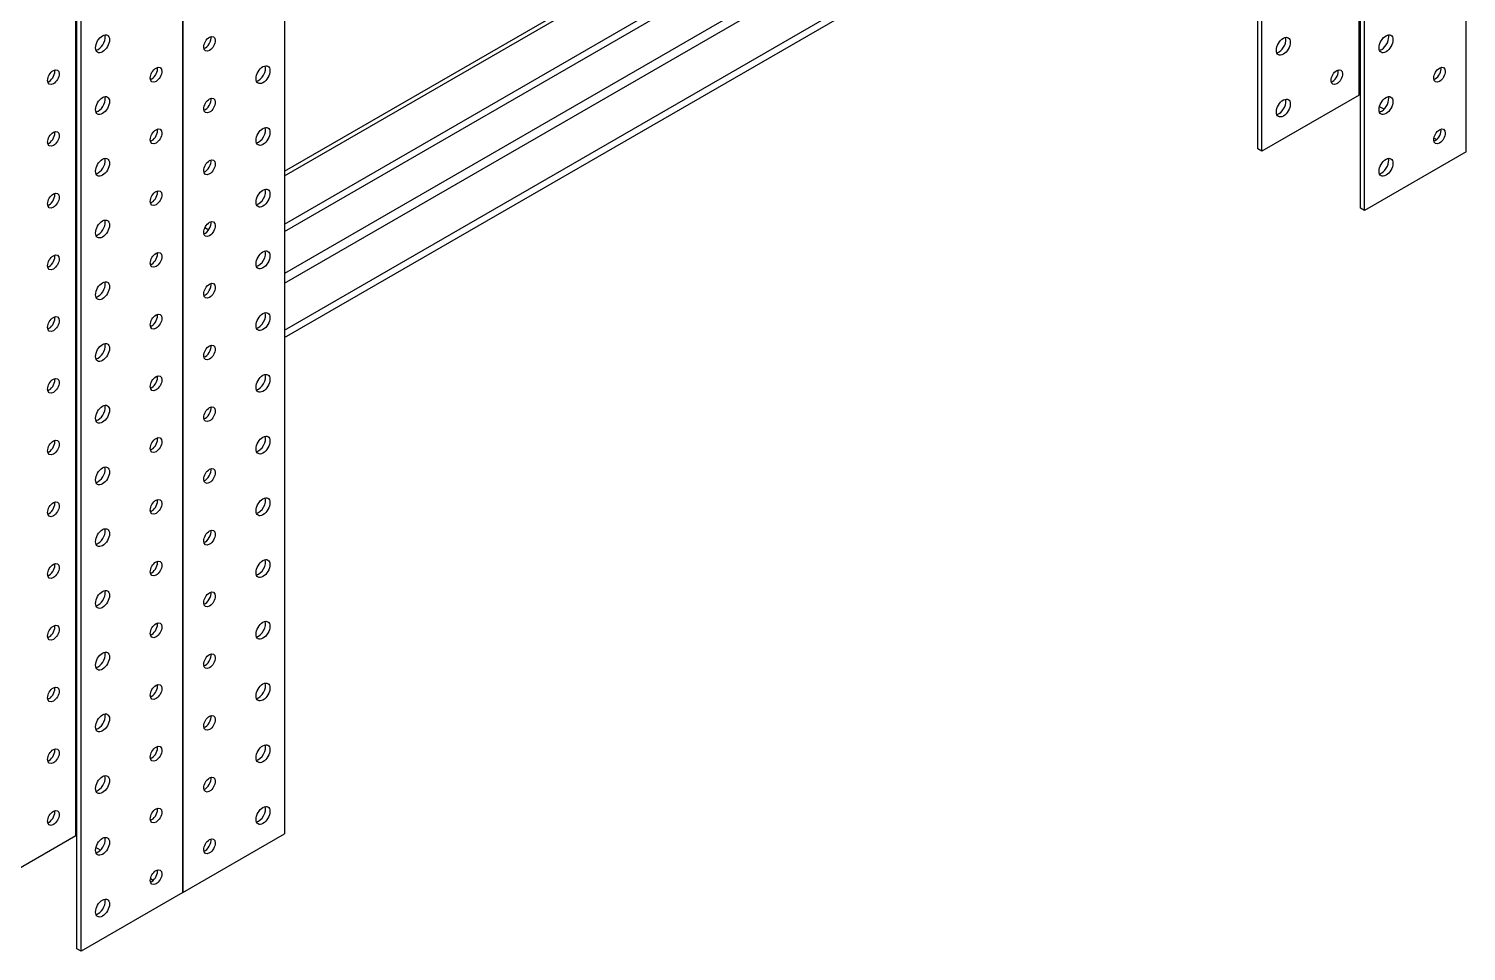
# Model space of a CAD drawing. Header units: millimetres. Extents: x -116965 to 323937, y 291661 to 566926.
# Drawn here: x -13786.7 to -13519.4, y 325229.2 to 325400.7 of the extents above; entities that cross this region are included whole.
import ezdxf

# ---------------------------------------------------------------- set-up
doc = ezdxf.new("R2010")
doc.units = ezdxf.units.MM
doc.layers.add('ALPHA', color=255, linetype='Continuous')

msp = doc.modelspace()

# ---------------------------------------------------------------- linework, layer by layer
at = {"layer": 'ALPHA'}
for p, q in [((-13519.395988, 325377.849165), (-13519.395988, 325837.128492)), ((-13539.084493, 325367.400561), (-13539.084493, 325826.679887)), ((-13538.288997, 325366.941281), (-13538.288997, 325826.220608)), ((-13777.931905, 325250.628792), (-13777.931905, 325709.908119)), ((-13739.151517, 325710.252578), (-13739.151517, 325250.973251)), ((-13758.044527, 325240.065367), (-13758.044527, 325699.344694)), ((-13758.044527, 325699.344694), (-13758.044527, 325240.065367)), ((-13777.733031, 325229.616763), (-13777.733031, 325688.896089)), ((-13776.937536, 325229.157483), (-13776.937536, 325688.43681)), ((-13539.283366, 325388.41259), (-13539.283366, 325517.125621)), ((-13739.151517, 325374.227271), (-13558.447632, 325478.556708)), ((-13739.151517, 325373.371192), (-13557.182007, 325478.431338)), ((-13739.151517, 325364.415245), (-13551.01692, 325473.034806)), ((-13739.151517, 325363.037407), (-13551.01692, 325471.656968)), ((-13557.778628, 325459.945345), (-13739.151517, 325355.229658)), ((-13739.151517, 325353.392541), (-13556.983133, 325458.567507)), ((-13739.151517, 325344.666234), (-13551.01692, 325453.285795)), ((-13739.151517, 325343.288396), (-13551.01692, 325451.907957)), ((-13557.380881, 325377.963985), (-13557.380881, 325448.233722)), ((-13558.176376, 325378.423264), (-13558.176376, 325447.774443)), ((-13539.283366, 325388.41259), (-13557.380881, 325377.963985)), ((-13539.084493, 325388.29777), (-13539.283366, 325388.41259)), ((-13534.681778, 325385.755861), (-13535.532256, 325386.246885)), ((-13557.380881, 325377.963985), (-13558.176376, 325378.423264)), ((-13524.9142, 325380.116548), (-13525.412455, 325380.404216)), ((-13519.395988, 325377.849165), (-13538.288997, 325366.941281)), ((-13538.288997, 325366.941281), (-13539.084493, 325367.400561)), ((-13753.924956, 325363.759107), (-13753.214778, 325363.349086)), ((-13777.931905, 325250.628792), (-13796.029419, 325240.180187)), ((-13777.733031, 325250.513972), (-13777.931905, 325250.628792)), ((-13758.044527, 325240.065367), (-13739.151517, 325250.973251)), ((-13773.330316, 325247.972063), (-13774.180795, 325248.463087)), ((-13763.562739, 325242.33275), (-13764.060994, 325242.620417)), ((-13758.044527, 325240.065367), (-13776.937536, 325229.157483)), ((-13776.937536, 325229.157483), (-13777.733031, 325229.616763))]:
    msp.add_line(p, q, dxfattribs=at)
for centre, major_axis, start_param, end_param in [((-13772.96006, 325397.942636), (0.914063, 1.583203), 2.3561944902, 8.6393797974), ((-13534.311522, 325397.942636), (0.914063, 1.583203), 2.3561944902, 8.6393797974), ((-13773.755556, 325398.401915), (0.914063, 1.583203), 3.926990817, 5.8329886172), ((-13753.072682, 325397.942636), (0.759375, 1.315276), 2.3561944902, 8.6393797974), ((-13753.868177, 325398.401915), (0.759375, 1.315276), 3.692878252, 5.7318997087), ((-13553.403405, 325397.483356), (0.914063, 1.583203), 2.3561944902, 8.6393797974), ((-13554.1989, 325397.942636), (0.914063, 1.583203), 3.926990817, 5.8329886172), ((-13535.107017, 325398.401915), (0.914063, 1.583203), 3.926990817, 5.8329886172), ((-13773.755556, 325398.401915), (0.914063, 1.583203), 3.5917893435, 3.926990817), ((-13554.1989, 325397.942636), (0.914063, 1.583203), 3.5917893435, 3.926990817), ((-13535.107017, 325398.401915), (0.914063, 1.583203), 3.5917893435, 3.926990817), ((-13782.108254, 325391.742365), (0.759375, 1.315276), 2.3561944902, 8.6393797974), ((-13782.90375, 325392.201644), (0.759375, 1.315276), 3.926990817, 5.7318997087), ((-13763.016371, 325392.201644), (0.759375, 1.315276), 2.3561944902, 8.6393797974), ((-13763.811866, 325392.660924), (0.759375, 1.315276), 3.926990817, 5.7318997087), ((-13743.128993, 325392.201644), (0.914063, 1.583203), 2.3561944902, 8.6393797974), ((-13743.924488, 325392.660924), (0.914062, 1.583203), 3.5917893435, 5.8329886172), ((-13543.459716, 325391.742365), (0.759375, 1.315276), 2.3561944902, 8.6393797974), ((-13544.255211, 325392.201644), (0.759375, 1.315276), 3.926990817, 5.7318997087), ((-13524.367833, 325392.201644), (0.759375, 1.315276), 2.3561944902, 8.6393797974), ((-13525.163328, 325392.660924), (0.759375, 1.315276), 3.926990817, 5.7318997087), ((-13782.90375, 325392.201644), (0.759375, 1.315276), 3.692878252, 3.926990817), ((-13763.811866, 325392.660924), (0.759375, 1.315276), 3.692878252, 3.926990817), ((-13544.255211, 325392.201644), (0.759375, 1.315276), 3.692878252, 3.926990817), ((-13525.163328, 325392.660924), (0.759375, 1.315276), 3.692878252, 3.926990817), ((-13772.96006, 325386.460653), (0.914063, 1.583203), 2.3561944902, 8.6393797974), ((-13773.755556, 325386.919932), (0.914063, 1.583203), 3.926990817, 5.8329886172), ((-13753.072682, 325386.460653), (0.759375, 1.315276), 2.3561944902, 8.6393797974), ((-13753.868177, 325386.919932), (0.759375, 1.315276), 3.692878252, 5.7318997087), ((-13553.403405, 325386.001373), (0.914063, 1.583203), 2.3561944902, 8.6393797974), ((-13554.1989, 325386.460653), (0.914063, 1.583203), 3.926990817, 5.8329886172), ((-13534.311522, 325386.460653), (0.914063, 1.583203), 2.3561944902, 8.6393797974), ((-13535.107017, 325386.919932), (0.914063, 1.583203), 3.926990817, 5.8329886172), ((-13773.755556, 325386.919932), (0.914063, 1.583203), 3.5917893435, 3.926990817), ((-13554.1989, 325386.460653), (0.914063, 1.583203), 3.5917893435, 3.926990817), ((-13535.107017, 325386.919932), (0.914063, 1.583203), 3.5917893435, 3.926990817), ((-13782.108254, 325380.260382), (0.759375, 1.315276), 2.3561944902, 8.6393797974), ((-13782.90375, 325380.719661), (0.759375, 1.315276), 3.926990817, 5.7318997087), ((-13763.016371, 325380.719661), (0.759375, 1.315276), 2.3561944902, 8.6393797974), ((-13763.811866, 325381.17894), (0.759375, 1.315276), 3.926990817, 5.7318997087), ((-13743.128993, 325380.719661), (0.914063, 1.583203), 2.3561944902, 8.6393797974), ((-13743.924488, 325381.17894), (0.914062, 1.583203), 3.5917893435, 5.8329886172), ((-13524.367833, 325380.719661), (0.759375, 1.315276), 2.3561944902, 8.6393797974), ((-13525.163328, 325381.17894), (0.759375, 1.315276), 3.926990817, 5.7318997087), ((-13782.90375, 325380.719661), (0.759375, 1.315276), 3.692878252, 3.926990817), ((-13763.811866, 325381.17894), (0.759375, 1.315276), 3.692878252, 3.926990817), ((-13525.163328, 325381.17894), (0.759375, 1.315276), 3.692878252, 3.926990817), ((-13772.96006, 325374.978669), (0.914063, 1.583203), 2.3561944902, 8.6393797974), ((-13773.755556, 325375.437949), (0.914063, 1.583203), 3.926990817, 5.8329886172), ((-13753.072682, 325374.978669), (0.759375, 1.315276), 2.3561944902, 8.6393797974), ((-13753.868177, 325375.437949), (0.759375, 1.315276), 3.692878252, 5.7318997087), ((-13534.311522, 325374.978669), (0.914063, 1.583203), 2.3561944902, 8.6393797974), ((-13535.107017, 325375.437949), (0.914063, 1.583203), 3.926990817, 5.8329886172), ((-13773.755556, 325375.437949), (0.914063, 1.583203), 3.5917893435, 3.926990817), ((-13535.107017, 325375.437949), (0.914063, 1.583203), 3.5917893435, 3.926990817), ((-13763.016371, 325369.237678), (0.759375, 1.315276), 2.3561944902, 8.6393797974), ((-13763.811866, 325369.696957), (0.759375, 1.315276), 3.926990817, 5.7318997087), ((-13743.128993, 325369.237678), (0.914063, 1.583203), 2.3561944902, 8.6393797974), ((-13743.924488, 325369.696957), (0.914062, 1.583203), 3.5917893435, 5.8329886172), ((-13782.108254, 325368.778399), (0.759375, 1.315276), 2.3561944902, 8.6393797974), ((-13782.90375, 325369.237678), (0.759375, 1.315276), 3.692878252, 3.926990817), ((-13782.90375, 325369.237678), (0.759375, 1.315276), 3.926990817, 5.7318997087), ((-13763.811866, 325369.696957), (0.759375, 1.315276), 3.692878252, 3.926990817), ((-13772.96006, 325363.496686), (0.914063, 1.583203), 2.3561944902, 8.6393797974), ((-13773.755556, 325363.955966), (0.914063, 1.583203), 3.926990817, 5.8329886172), ((-13753.072682, 325363.496686), (0.759375, 1.315276), 2.3561944902, 8.6393797974), ((-13773.755556, 325363.955966), (0.914063, 1.583203), 3.5917893435, 3.926990817), ((-13753.868177, 325363.955966), (0.759375, 1.315276), 3.692878252, 5.7318997087), ((-13782.108254, 325357.296415), (0.759375, 1.315276), 2.3561944902, 8.6393797974), ((-13782.90375, 325357.755695), (0.759375, 1.315276), 3.926990817, 5.7318997087), ((-13763.016371, 325357.755695), (0.759375, 1.315276), 2.3561944902, 8.6393797974), ((-13763.811866, 325358.214974), (0.759375, 1.315276), 3.926990817, 5.7318997087), ((-13743.128993, 325357.755695), (0.914063, 1.583203), 2.3561944902, 8.6393797974), ((-13743.924488, 325358.214974), (0.914062, 1.583203), 3.5917893435, 5.8329886172), ((-13782.90375, 325357.755695), (0.759375, 1.315276), 3.692878252, 3.926990817), ((-13763.811866, 325358.214974), (0.759375, 1.315276), 3.692878252, 3.926990817), ((-13772.96006, 325352.014703), (0.914063, 1.583203), 2.3561944902, 8.6393797974), ((-13773.755556, 325352.473982), (0.914063, 1.583203), 3.926990817, 5.8329886172), ((-13753.072682, 325352.014703), (0.759375, 1.315276), 2.3561944902, 8.6393797974), ((-13753.868177, 325352.473982), (0.759375, 1.315276), 3.692878252, 5.7318997087), ((-13773.755556, 325352.473982), (0.914063, 1.583203), 3.5917893435, 3.926990817), ((-13782.108254, 325345.814432), (0.759375, 1.315276), 2.3561944902, 8.6393797974), ((-13782.90375, 325346.273712), (0.759375, 1.315276), 3.926990817, 5.7318997087), ((-13763.016371, 325346.273712), (0.759375, 1.315276), 2.3561944902, 8.6393797974), ((-13763.811866, 325346.732991), (0.759375, 1.315276), 3.926990817, 5.7318997087), ((-13743.128993, 325346.273712), (0.914063, 1.583203), 2.3561944902, 8.6393797974), ((-13743.924488, 325346.732991), (0.914062, 1.583203), 3.5917893435, 5.8329886172), ((-13782.90375, 325346.273712), (0.759375, 1.315276), 3.692878252, 3.926990817), ((-13763.811866, 325346.732991), (0.759375, 1.315276), 3.692878252, 3.926990817), ((-13772.96006, 325340.53272), (0.914063, 1.583203), 2.3561944902, 8.6393797974), ((-13773.755556, 325340.991999), (0.914063, 1.583203), 3.926990817, 5.8329886172), ((-13753.072682, 325340.53272), (0.759375, 1.315276), 2.3561944902, 8.6393797974), ((-13753.868177, 325340.991999), (0.759375, 1.315276), 3.692878252, 5.7318997087), ((-13773.755556, 325340.991999), (0.914063, 1.583203), 3.5917893435, 3.926990817), ((-13782.108254, 325334.332449), (0.759375, 1.315276), 2.3561944902, 8.6393797974), ((-13782.90375, 325334.791728), (0.759375, 1.315276), 3.926990817, 5.7318997087), ((-13763.016371, 325334.791728), (0.759375, 1.315276), 2.3561944902, 8.6393797974), ((-13763.811866, 325335.251008), (0.759375, 1.315276), 3.926990817, 5.7318997087), ((-13743.128993, 325334.791728), (0.914063, 1.583203), 2.3561944902, 8.6393797974), ((-13743.924488, 325335.251008), (0.914062, 1.583203), 3.5917893435, 5.8329886172), ((-13782.90375, 325334.791728), (0.759375, 1.315276), 3.692878252, 3.926990817), ((-13763.811866, 325335.251008), (0.759375, 1.315276), 3.692878252, 3.926990817), ((-13772.96006, 325329.050737), (0.914063, 1.583203), 2.3561944902, 8.6393797974), ((-13773.755556, 325329.510016), (0.914063, 1.583203), 3.926990817, 5.8329886172), ((-13753.072682, 325329.050737), (0.759375, 1.315276), 2.3561944902, 8.6393797974), ((-13753.868177, 325329.510016), (0.759375, 1.315276), 3.692878252, 5.7318997087), ((-13773.755556, 325329.510016), (0.914063, 1.583203), 3.5917893435, 3.926990817), ((-13743.128993, 325323.309745), (0.914063, 1.583203), 2.3561944902, 8.6393797974), ((-13743.924488, 325323.769025), (0.914062, 1.583203), 3.5917893435, 5.8329886172), ((-13782.108254, 325322.850466), (0.759375, 1.315276), 2.3561944902, 8.6393797974), ((-13782.90375, 325323.309745), (0.759375, 1.315276), 3.926990817, 5.7318997087), ((-13763.016371, 325323.309745), (0.759375, 1.315276), 2.3561944902, 8.6393797974), ((-13763.811866, 325323.769025), (0.759375, 1.315276), 3.692878252, 3.926990817), ((-13763.811866, 325323.769025), (0.759375, 1.315276), 3.926990817, 5.7318997087), ((-13782.90375, 325323.309745), (0.759375, 1.315276), 3.692878252, 3.926990817), ((-13772.96006, 325317.568754), (0.914063, 1.583203), 2.3561944902, 8.6393797974), ((-13773.755556, 325318.028033), (0.914063, 1.583203), 3.926990817, 5.8329886172), ((-13753.072682, 325317.568754), (0.759375, 1.315276), 2.3561944902, 8.6393797974), ((-13753.868177, 325318.028033), (0.759375, 1.315276), 3.692878252, 5.7318997087), ((-13773.755556, 325318.028033), (0.914063, 1.583203), 3.5917893435, 3.926990817), ((-13782.108254, 325311.368483), (0.759375, 1.315276), 2.3561944902, 8.6393797974), ((-13782.90375, 325311.827762), (0.759375, 1.315276), 3.926990817, 5.7318997087), ((-13763.016371, 325311.827762), (0.759375, 1.315276), 2.3561944902, 8.6393797974), ((-13763.811866, 325312.287041), (0.759375, 1.315276), 3.926990817, 5.7318997087), ((-13743.128993, 325311.827762), (0.914063, 1.583203), 2.3561944902, 8.6393797974), ((-13743.924488, 325312.287041), (0.914062, 1.583203), 3.5917893435, 5.8329886172), ((-13782.90375, 325311.827762), (0.759375, 1.315276), 3.692878252, 3.926990817), ((-13763.811866, 325312.287041), (0.759375, 1.315276), 3.692878252, 3.926990817), ((-13772.96006, 325306.08677), (0.914063, 1.583203), 2.3561944902, 8.6393797974), ((-13773.755556, 325306.54605), (0.914063, 1.583203), 3.926990817, 5.8329886172), ((-13753.072682, 325306.08677), (0.759375, 1.315276), 2.3561944902, 8.6393797974), ((-13753.868177, 325306.54605), (0.759375, 1.315276), 3.692878252, 5.7318997087), ((-13773.755556, 325306.54605), (0.914063, 1.583203), 3.5917893435, 3.926990817), ((-13782.108254, 325299.8865), (0.759375, 1.315276), 2.3561944902, 8.6393797974), ((-13782.90375, 325300.345779), (0.759375, 1.315276), 3.926990817, 5.7318997087), ((-13763.016371, 325300.345779), (0.759375, 1.315276), 2.3561944902, 8.6393797974), ((-13763.811866, 325300.805058), (0.759375, 1.315276), 3.926990817, 5.7318997087), ((-13743.128993, 325300.345779), (0.914063, 1.583203), 2.3561944902, 8.6393797974), ((-13743.924488, 325300.805058), (0.914062, 1.583203), 3.5917893435, 5.8329886172), ((-13782.90375, 325300.345779), (0.759375, 1.315276), 3.692878252, 3.926990817), ((-13763.811866, 325300.805058), (0.759375, 1.315276), 3.692878252, 3.926990817), ((-13772.96006, 325294.604787), (0.914063, 1.583203), 2.3561944902, 8.6393797974), ((-13773.755556, 325295.064067), (0.914063, 1.583203), 3.926990817, 5.8329886172), ((-13753.072682, 325294.604787), (0.759375, 1.315276), 2.3561944902, 8.6393797974), ((-13753.868177, 325295.064067), (0.759375, 1.315276), 3.692878252, 5.7318997087), ((-13773.755556, 325295.064067), (0.914063, 1.583203), 3.5917893435, 3.926990817), ((-13763.016371, 325288.863796), (0.759375, 1.315276), 2.3561944902, 8.6393797974), ((-13763.811866, 325289.323075), (0.759375, 1.315276), 3.926990817, 5.7318997087), ((-13743.128993, 325288.863796), (0.914063, 1.583203), 2.3561944902, 8.6393797974), ((-13743.924488, 325289.323075), (0.914062, 1.583203), 3.5917893435, 5.8329886172), ((-13782.108254, 325288.404516), (0.759375, 1.315276), 2.3561944902, 8.6393797974), ((-13782.90375, 325288.863796), (0.759375, 1.315276), 3.692878252, 3.926990817), ((-13782.90375, 325288.863796), (0.759375, 1.315276), 3.926990817, 5.7318997087), ((-13763.811866, 325289.323075), (0.759375, 1.315276), 3.692878252, 3.926990817), ((-13772.96006, 325283.122804), (0.914063, 1.583203), 2.3561944902, 8.6393797974), ((-13773.755556, 325283.582083), (0.914063, 1.583203), 3.926990817, 5.8329886172), ((-13753.072682, 325283.122804), (0.759375, 1.315276), 2.3561944902, 8.6393797974), ((-13753.868177, 325283.582083), (0.759375, 1.315276), 3.692878252, 5.7318997087), ((-13773.755556, 325283.582083), (0.914063, 1.583203), 3.5917893435, 3.926990817), ((-13782.108254, 325276.922533), (0.759375, 1.315276), 2.3561944902, 8.6393797974), ((-13782.90375, 325277.381813), (0.759375, 1.315276), 3.926990817, 5.7318997087), ((-13763.016371, 325277.381813), (0.759375, 1.315276), 2.3561944902, 8.6393797974), ((-13763.811866, 325277.841092), (0.759375, 1.315276), 3.926990817, 5.7318997087), ((-13743.128993, 325277.381813), (0.914063, 1.583203), 2.3561944902, 8.6393797974), ((-13743.924488, 325277.841092), (0.914062, 1.583203), 3.5917893435, 5.8329886172), ((-13782.90375, 325277.381813), (0.759375, 1.315276), 3.692878252, 3.926990817), ((-13763.811866, 325277.841092), (0.759375, 1.315276), 3.692878252, 3.926990817), ((-13772.96006, 325271.640821), (0.914063, 1.583203), 2.3561944902, 8.6393797974), ((-13773.755556, 325272.1001), (0.914063, 1.583203), 3.926990817, 5.8329886172), ((-13753.072682, 325271.640821), (0.759375, 1.315276), 2.3561944902, 8.6393797974), ((-13753.868177, 325272.1001), (0.759375, 1.315276), 3.692878252, 5.7318997087), ((-13773.755556, 325272.1001), (0.914063, 1.583203), 3.5917893435, 3.926990817), ((-13782.108254, 325265.44055), (0.759375, 1.315276), 2.3561944902, 8.6393797974), ((-13782.90375, 325265.899829), (0.759375, 1.315276), 3.926990817, 5.7318997087), ((-13763.016371, 325265.899829), (0.759375, 1.315276), 2.3561944902, 8.6393797974), ((-13763.811866, 325266.359109), (0.759375, 1.315276), 3.926990817, 5.7318997087), ((-13743.128993, 325265.899829), (0.914063, 1.583203), 2.3561944902, 8.6393797974), ((-13743.924488, 325266.359109), (0.914062, 1.583203), 3.5917893435, 5.8329886172), ((-13782.90375, 325265.899829), (0.759375, 1.315276), 3.692878252, 3.926990817), ((-13763.811866, 325266.359109), (0.759375, 1.315276), 3.692878252, 3.926990817), ((-13772.96006, 325260.158838), (0.914063, 1.583203), 2.3561944902, 8.6393797974), ((-13773.755556, 325260.618117), (0.914063, 1.583203), 3.926990817, 5.8329886172), ((-13753.072682, 325260.158838), (0.759375, 1.315276), 2.3561944902, 8.6393797974), ((-13753.868177, 325260.618117), (0.759375, 1.315276), 3.692878252, 5.7318997087), ((-13773.755556, 325260.618117), (0.914063, 1.583203), 3.5917893435, 3.926990817), ((-13782.108254, 325253.958567), (0.759375, 1.315276), 2.3561944902, 8.6393797974), ((-13763.016371, 325254.417846), (0.759375, 1.315276), 2.3561944902, 8.6393797974), ((-13763.811866, 325254.877126), (0.759375, 1.315276), 3.926990817, 5.7318997087), ((-13743.128993, 325254.417846), (0.914063, 1.583203), 2.3561944902, 8.6393797974), ((-13743.924488, 325254.877126), (0.914062, 1.583203), 3.5917893435, 5.8329886172), ((-13782.90375, 325254.417846), (0.759375, 1.315276), 3.692878252, 3.926990817), ((-13782.90375, 325254.417846), (0.759375, 1.315276), 3.926990817, 5.7318997087), ((-13763.811866, 325254.877126), (0.759375, 1.315276), 3.692878252, 3.926990817), ((-13772.96006, 325248.676855), (0.914063, 1.583203), 2.3561944902, 8.6393797974), ((-13773.755556, 325249.136134), (0.914063, 1.583203), 3.926990817, 5.8329886172), ((-13753.072682, 325248.676855), (0.759375, 1.315276), 2.3561944902, 8.6393797974), ((-13773.755556, 325249.136134), (0.914063, 1.583203), 3.5917893435, 3.926990817), ((-13753.868177, 325249.136134), (0.759375, 1.315276), 3.692878252, 5.7318997087), ((-13763.016371, 325242.935863), (0.759375, 1.315276), 2.3561944902, 8.6393797974), ((-13763.811866, 325243.395142), (0.759375, 1.315276), 3.692878252, 3.926990817), ((-13763.811866, 325243.395142), (0.759375, 1.315276), 3.926990817, 5.7318997087), ((-13772.96006, 325237.194871), (0.914063, 1.583203), 2.3561944902, 8.6393797974), ((-13773.755556, 325237.654151), (0.914063, 1.583203), 3.926990817, 5.8329886172), ((-13773.755556, 325237.654151), (0.914063, 1.583203), 3.5917893435, 3.926990817)]:
    msp.add_ellipse(centre, major_axis=major_axis, ratio=0.5773502692, start_param=start_param, end_param=end_param, dxfattribs=at)

doc.saveas('drawing.dxf')
